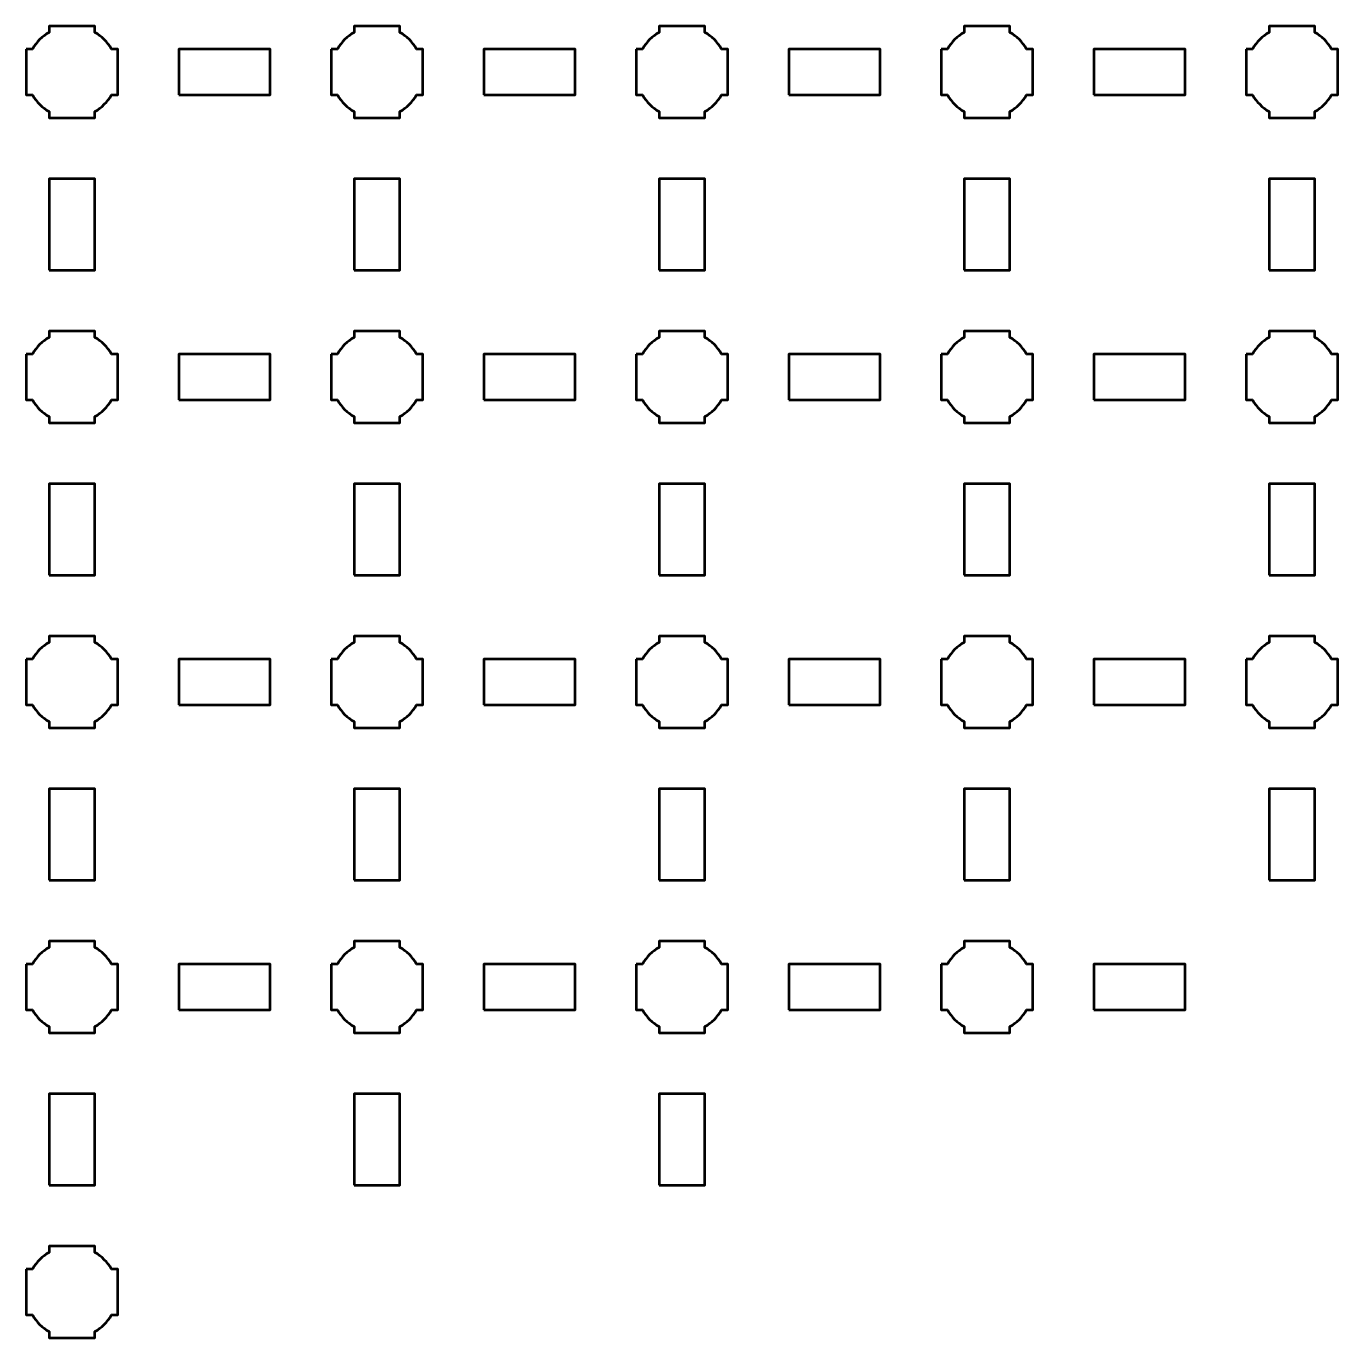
# Model space of a CAD drawing. Header units: centimetres. Extents: x -29.8 to 8.8, y -34.2 to 4.5.
# Drawn here: x -10.8 to -2.2, y -33.15 to -24.55 of the extents above; entities that cross this region are included whole.
import ezdxf

# ---------------------------------------------------------------- set-up
doc = ezdxf.new("R2010")
doc.units = ezdxf.units.CM
doc.header["$MEASUREMENT"] = 0
doc.layers.add('Layer 1', color=7, linetype='Continuous')

msp = doc.modelspace()

# ---------------------------------------------------------------- linework, layer by layer
at = {"layer": 'Layer 1', "lineweight": 53}
for points in [[(-9.8, -25), (-9.2, -25), (-9.2, -24.7), (-9.8, -24.7), (-9.8, -25)], [(-7.8, -25), (-7.2, -25), (-7.2, -24.7), (-7.8, -24.7), (-7.8, -25)], [(-5.8, -25), (-5.2, -25), (-5.2, -24.7), (-5.8, -24.7), (-5.8, -25)], [(-3.8, -25), (-3.2, -25), (-3.2, -24.7), (-3.8, -24.7), (-3.8, -25)], [(-10.65, -26.15), (-10.35, -26.15), (-10.35, -25.55), (-10.65, -25.55), (-10.65, -26.15)], [(-8.65, -26.15), (-8.35, -26.15), (-8.35, -25.55), (-8.65, -25.55), (-8.65, -26.15)], [(-6.65, -26.15), (-6.35, -26.15), (-6.35, -25.55), (-6.65, -25.55), (-6.65, -26.15)], [(-4.65, -26.15), (-4.35, -26.15), (-4.35, -25.55), (-4.65, -25.55), (-4.65, -26.15)], [(-2.65, -26.15), (-2.35, -26.15), (-2.35, -25.55), (-2.65, -25.55), (-2.65, -26.15)], [(-9.8, -27), (-9.2, -27), (-9.2, -26.7), (-9.8, -26.7), (-9.8, -27)], [(-7.8, -27), (-7.2, -27), (-7.2, -26.7), (-7.8, -26.7), (-7.8, -27)], [(-5.8, -27), (-5.2, -27), (-5.2, -26.7), (-5.8, -26.7), (-5.8, -27)], [(-3.8, -27), (-3.2, -27), (-3.2, -26.7), (-3.8, -26.7), (-3.8, -27)], [(-10.65, -28.15), (-10.35, -28.15), (-10.35, -27.55), (-10.65, -27.55), (-10.65, -28.15)], [(-8.65, -28.15), (-8.35, -28.15), (-8.35, -27.55), (-8.65, -27.55), (-8.65, -28.15)], [(-6.65, -28.15), (-6.35, -28.15), (-6.35, -27.55), (-6.65, -27.55), (-6.65, -28.15)], [(-4.65, -28.15), (-4.35, -28.15), (-4.35, -27.55), (-4.65, -27.55), (-4.65, -28.15)], [(-2.65, -28.15), (-2.35, -28.15), (-2.35, -27.55), (-2.65, -27.55), (-2.65, -28.15)], [(-9.8, -29), (-9.2, -29), (-9.2, -28.7), (-9.8, -28.7), (-9.8, -29)], [(-7.8, -29), (-7.2, -29), (-7.2, -28.7), (-7.8, -28.7), (-7.8, -29)], [(-5.8, -29), (-5.2, -29), (-5.2, -28.7), (-5.8, -28.7), (-5.8, -29)], [(-3.8, -29), (-3.2, -29), (-3.2, -28.7), (-3.8, -28.7), (-3.8, -29)], [(-10.65, -30.15), (-10.35, -30.15), (-10.35, -29.55), (-10.65, -29.55), (-10.65, -30.15)], [(-8.65, -30.15), (-8.35, -30.15), (-8.35, -29.55), (-8.65, -29.55), (-8.65, -30.15)], [(-6.65, -30.15), (-6.35, -30.15), (-6.35, -29.55), (-6.65, -29.55), (-6.65, -30.15)], [(-4.65, -30.15), (-4.35, -30.15), (-4.35, -29.55), (-4.65, -29.55), (-4.65, -30.15)], [(-2.65, -30.15), (-2.35, -30.15), (-2.35, -29.55), (-2.65, -29.55), (-2.65, -30.15)], [(-9.8, -31), (-9.2, -31), (-9.2, -30.7), (-9.8, -30.7), (-9.8, -31)], [(-7.8, -31), (-7.2, -31), (-7.2, -30.7), (-7.8, -30.7), (-7.8, -31)], [(-5.8, -31), (-5.2, -31), (-5.2, -30.7), (-5.8, -30.7), (-5.8, -31)], [(-3.8, -31), (-3.2, -31), (-3.2, -30.7), (-3.8, -30.7), (-3.8, -31)], [(-10.65, -32.15), (-10.35, -32.15), (-10.35, -31.55), (-10.65, -31.55), (-10.65, -32.15)], [(-8.65, -32.15), (-8.35, -32.15), (-8.35, -31.55), (-8.65, -31.55), (-8.65, -32.15)], [(-6.65, -32.15), (-6.35, -32.15), (-6.35, -31.55), (-6.65, -31.55), (-6.65, -32.15)]]:
    msp.add_lwpolyline(points, close=True, dxfattribs=at)
for points in [[(-10.8, -24.7), (-10.8, -24.7), (-10.75985, -24.7), (-10.75985, -24.7), (-10.75985, -24.7), (-10.7335, -24.65447), (-10.69553, -24.6165), (-10.65, -24.59015), (-10.65, -24.59015), (-10.65, -24.59015), (-10.65, -24.55), (-10.65, -24.55), (-10.65, -24.55), (-10.65, -24.55), (-10.5, -24.55), (-10.5, -24.55), (-10.5, -24.55), (-10.5, -24.55), (-10.35, -24.55), (-10.35, -24.55), (-10.35, -24.55), (-10.35, -24.55), (-10.35, -24.59015), (-10.35, -24.59015), (-10.35, -24.59015), (-10.30447, -24.6165), (-10.2665, -24.65447), (-10.24015, -24.7), (-10.24015, -24.7), (-10.24015, -24.7), (-10.2, -24.7), (-10.2, -24.7), (-10.2, -24.7), (-10.2, -24.7), (-10.2, -24.85), (-10.2, -24.85), (-10.2, -24.85), (-10.2, -24.85), (-10.2, -25), (-10.2, -25), (-10.2, -25), (-10.2, -25), (-10.24015, -25), (-10.24015, -25), (-10.24015, -25), (-10.2665, -25.04553), (-10.30447, -25.0835), (-10.35, -25.10985), (-10.35, -25.10985), (-10.35, -25.10985), (-10.35, -25.15), (-10.35, -25.15), (-10.35, -25.15), (-10.35, -25.15), (-10.5, -25.15), (-10.5, -25.15), (-10.5, -25.15), (-10.5, -25.15), (-10.65, -25.15), (-10.65, -25.15), (-10.65, -25.15), (-10.65, -25.15), (-10.65, -25.10985), (-10.65, -25.10985), (-10.65, -25.10985), (-10.69553, -25.0835), (-10.7335, -25.04553), (-10.75985, -25), (-10.75985, -25), (-10.75985, -25), (-10.8, -25), (-10.8, -25), (-10.8, -25), (-10.8, -25), (-10.8, -24.85), (-10.8, -24.85), (-10.8, -24.85), (-10.8, -24.85), (-10.8, -24.7), (-10.8, -24.7)], [(-8.8, -24.7), (-8.8, -24.7), (-8.75985, -24.7), (-8.75985, -24.7), (-8.75985, -24.7), (-8.7335, -24.65447), (-8.69553, -24.6165), (-8.65, -24.59015), (-8.65, -24.59015), (-8.65, -24.59015), (-8.65, -24.55), (-8.65, -24.55), (-8.65, -24.55), (-8.65, -24.55), (-8.5, -24.55), (-8.5, -24.55), (-8.5, -24.55), (-8.5, -24.55), (-8.35, -24.55), (-8.35, -24.55), (-8.35, -24.55), (-8.35, -24.55), (-8.35, -24.59015), (-8.35, -24.59015), (-8.35, -24.59015), (-8.30447, -24.6165), (-8.2665, -24.65447), (-8.24015, -24.7), (-8.24015, -24.7), (-8.24015, -24.7), (-8.2, -24.7), (-8.2, -24.7), (-8.2, -24.7), (-8.2, -24.7), (-8.2, -24.85), (-8.2, -24.85), (-8.2, -24.85), (-8.2, -24.85), (-8.2, -25), (-8.2, -25), (-8.2, -25), (-8.2, -25), (-8.24015, -25), (-8.24015, -25), (-8.24015, -25), (-8.2665, -25.04553), (-8.30447, -25.0835), (-8.35, -25.10985), (-8.35, -25.10985), (-8.35, -25.10985), (-8.35, -25.15), (-8.35, -25.15), (-8.35, -25.15), (-8.35, -25.15), (-8.5, -25.15), (-8.5, -25.15), (-8.5, -25.15), (-8.5, -25.15), (-8.65, -25.15), (-8.65, -25.15), (-8.65, -25.15), (-8.65, -25.15), (-8.65, -25.10985), (-8.65, -25.10985), (-8.65, -25.10985), (-8.69553, -25.0835), (-8.7335, -25.04553), (-8.75985, -25), (-8.75985, -25), (-8.75985, -25), (-8.8, -25), (-8.8, -25), (-8.8, -25), (-8.8, -25), (-8.8, -24.85), (-8.8, -24.85), (-8.8, -24.85), (-8.8, -24.85), (-8.8, -24.7), (-8.8, -24.7)], [(-6.8, -24.7), (-6.8, -24.7), (-6.75985, -24.7), (-6.75985, -24.7), (-6.75985, -24.7), (-6.7335, -24.65447), (-6.69553, -24.6165), (-6.65, -24.59015), (-6.65, -24.59015), (-6.65, -24.59015), (-6.65, -24.55), (-6.65, -24.55), (-6.65, -24.55), (-6.65, -24.55), (-6.5, -24.55), (-6.5, -24.55), (-6.5, -24.55), (-6.5, -24.55), (-6.35, -24.55), (-6.35, -24.55), (-6.35, -24.55), (-6.35, -24.55), (-6.35, -24.59015), (-6.35, -24.59015), (-6.35, -24.59015), (-6.30447, -24.6165), (-6.2665, -24.65447), (-6.24015, -24.7), (-6.24015, -24.7), (-6.24015, -24.7), (-6.2, -24.7), (-6.2, -24.7), (-6.2, -24.7), (-6.2, -24.7), (-6.2, -24.85), (-6.2, -24.85), (-6.2, -24.85), (-6.2, -24.85), (-6.2, -25), (-6.2, -25), (-6.2, -25), (-6.2, -25), (-6.24015, -25), (-6.24015, -25), (-6.24015, -25), (-6.2665, -25.04553), (-6.30447, -25.0835), (-6.35, -25.10985), (-6.35, -25.10985), (-6.35, -25.10985), (-6.35, -25.15), (-6.35, -25.15), (-6.35, -25.15), (-6.35, -25.15), (-6.5, -25.15), (-6.5, -25.15), (-6.5, -25.15), (-6.5, -25.15), (-6.65, -25.15), (-6.65, -25.15), (-6.65, -25.15), (-6.65, -25.15), (-6.65, -25.10985), (-6.65, -25.10985), (-6.65, -25.10985), (-6.69553, -25.0835), (-6.7335, -25.04553), (-6.75985, -25), (-6.75985, -25), (-6.75985, -25), (-6.8, -25), (-6.8, -25), (-6.8, -25), (-6.8, -25), (-6.8, -24.85), (-6.8, -24.85), (-6.8, -24.85), (-6.8, -24.85), (-6.8, -24.7), (-6.8, -24.7)], [(-4.8, -24.7), (-4.8, -24.7), (-4.75985, -24.7), (-4.75985, -24.7), (-4.75985, -24.7), (-4.7335, -24.65447), (-4.69553, -24.6165), (-4.65, -24.59015), (-4.65, -24.59015), (-4.65, -24.59015), (-4.65, -24.55), (-4.65, -24.55), (-4.65, -24.55), (-4.65, -24.55), (-4.5, -24.55), (-4.5, -24.55), (-4.5, -24.55), (-4.5, -24.55), (-4.35, -24.55), (-4.35, -24.55), (-4.35, -24.55), (-4.35, -24.55), (-4.35, -24.59015), (-4.35, -24.59015), (-4.35, -24.59015), (-4.30447, -24.6165), (-4.2665, -24.65447), (-4.24015, -24.7), (-4.24015, -24.7), (-4.24015, -24.7), (-4.2, -24.7), (-4.2, -24.7), (-4.2, -24.7), (-4.2, -24.7), (-4.2, -24.85), (-4.2, -24.85), (-4.2, -24.85), (-4.2, -24.85), (-4.2, -25), (-4.2, -25), (-4.2, -25), (-4.2, -25), (-4.24015, -25), (-4.24015, -25), (-4.24015, -25), (-4.2665, -25.04553), (-4.30447, -25.0835), (-4.35, -25.10985), (-4.35, -25.10985), (-4.35, -25.10985), (-4.35, -25.15), (-4.35, -25.15), (-4.35, -25.15), (-4.35, -25.15), (-4.5, -25.15), (-4.5, -25.15), (-4.5, -25.15), (-4.5, -25.15), (-4.65, -25.15), (-4.65, -25.15), (-4.65, -25.15), (-4.65, -25.15), (-4.65, -25.10985), (-4.65, -25.10985), (-4.65, -25.10985), (-4.69553, -25.0835), (-4.7335, -25.04553), (-4.75985, -25), (-4.75985, -25), (-4.75985, -25), (-4.8, -25), (-4.8, -25), (-4.8, -25), (-4.8, -25), (-4.8, -24.85), (-4.8, -24.85), (-4.8, -24.85), (-4.8, -24.85), (-4.8, -24.7), (-4.8, -24.7)], [(-2.8, -24.7), (-2.8, -24.7), (-2.75985, -24.7), (-2.75985, -24.7), (-2.75985, -24.7), (-2.7335, -24.65447), (-2.69553, -24.6165), (-2.65, -24.59015), (-2.65, -24.59015), (-2.65, -24.59015), (-2.65, -24.55), (-2.65, -24.55), (-2.65, -24.55), (-2.65, -24.55), (-2.5, -24.55), (-2.5, -24.55), (-2.5, -24.55), (-2.5, -24.55), (-2.35, -24.55), (-2.35, -24.55), (-2.35, -24.55), (-2.35, -24.55), (-2.35, -24.59015), (-2.35, -24.59015), (-2.35, -24.59015), (-2.30447, -24.6165), (-2.2665, -24.65447), (-2.24015, -24.7), (-2.24015, -24.7), (-2.24015, -24.7), (-2.2, -24.7), (-2.2, -24.7), (-2.2, -24.7), (-2.2, -24.7), (-2.2, -24.85), (-2.2, -24.85), (-2.2, -24.85), (-2.2, -24.85), (-2.2, -25), (-2.2, -25), (-2.2, -25), (-2.2, -25), (-2.24015, -25), (-2.24015, -25), (-2.24015, -25), (-2.2665, -25.04553), (-2.30447, -25.0835), (-2.35, -25.10985), (-2.35, -25.10985), (-2.35, -25.10985), (-2.35, -25.15), (-2.35, -25.15), (-2.35, -25.15), (-2.35, -25.15), (-2.5, -25.15), (-2.5, -25.15), (-2.5, -25.15), (-2.5, -25.15), (-2.65, -25.15), (-2.65, -25.15), (-2.65, -25.15), (-2.65, -25.15), (-2.65, -25.10985), (-2.65, -25.10985), (-2.65, -25.10985), (-2.69553, -25.0835), (-2.7335, -25.04553), (-2.75985, -25), (-2.75985, -25), (-2.75985, -25), (-2.8, -25), (-2.8, -25), (-2.8, -25), (-2.8, -25), (-2.8, -24.85), (-2.8, -24.85), (-2.8, -24.85), (-2.8, -24.85), (-2.8, -24.7), (-2.8, -24.7)], [(-10.8, -26.7), (-10.8, -26.7), (-10.75985, -26.7), (-10.75985, -26.7), (-10.75985, -26.7), (-10.7335, -26.65447), (-10.69553, -26.6165), (-10.65, -26.59015), (-10.65, -26.59015), (-10.65, -26.59015), (-10.65, -26.55), (-10.65, -26.55), (-10.65, -26.55), (-10.65, -26.55), (-10.5, -26.55), (-10.5, -26.55), (-10.5, -26.55), (-10.5, -26.55), (-10.35, -26.55), (-10.35, -26.55), (-10.35, -26.55), (-10.35, -26.55), (-10.35, -26.59015), (-10.35, -26.59015), (-10.35, -26.59015), (-10.30447, -26.6165), (-10.2665, -26.65447), (-10.24015, -26.7), (-10.24015, -26.7), (-10.24015, -26.7), (-10.2, -26.7), (-10.2, -26.7), (-10.2, -26.7), (-10.2, -26.7), (-10.2, -26.85), (-10.2, -26.85), (-10.2, -26.85), (-10.2, -26.85), (-10.2, -27), (-10.2, -27), (-10.2, -27), (-10.2, -27), (-10.24015, -27), (-10.24015, -27), (-10.24015, -27), (-10.2665, -27.04553), (-10.30447, -27.0835), (-10.35, -27.10985), (-10.35, -27.10985), (-10.35, -27.10985), (-10.35, -27.15), (-10.35, -27.15), (-10.35, -27.15), (-10.35, -27.15), (-10.5, -27.15), (-10.5, -27.15), (-10.5, -27.15), (-10.5, -27.15), (-10.65, -27.15), (-10.65, -27.15), (-10.65, -27.15), (-10.65, -27.15), (-10.65, -27.10985), (-10.65, -27.10985), (-10.65, -27.10985), (-10.69553, -27.0835), (-10.7335, -27.04553), (-10.75985, -27), (-10.75985, -27), (-10.75985, -27), (-10.8, -27), (-10.8, -27), (-10.8, -27), (-10.8, -27), (-10.8, -26.85), (-10.8, -26.85), (-10.8, -26.85), (-10.8, -26.85), (-10.8, -26.7), (-10.8, -26.7)], [(-8.8, -26.7), (-8.8, -26.7), (-8.75985, -26.7), (-8.75985, -26.7), (-8.75985, -26.7), (-8.7335, -26.65447), (-8.69553, -26.6165), (-8.65, -26.59015), (-8.65, -26.59015), (-8.65, -26.59015), (-8.65, -26.55), (-8.65, -26.55), (-8.65, -26.55), (-8.65, -26.55), (-8.5, -26.55), (-8.5, -26.55), (-8.5, -26.55), (-8.5, -26.55), (-8.35, -26.55), (-8.35, -26.55), (-8.35, -26.55), (-8.35, -26.55), (-8.35, -26.59015), (-8.35, -26.59015), (-8.35, -26.59015), (-8.30447, -26.6165), (-8.2665, -26.65447), (-8.24015, -26.7), (-8.24015, -26.7), (-8.24015, -26.7), (-8.2, -26.7), (-8.2, -26.7), (-8.2, -26.7), (-8.2, -26.7), (-8.2, -26.85), (-8.2, -26.85), (-8.2, -26.85), (-8.2, -26.85), (-8.2, -27), (-8.2, -27), (-8.2, -27), (-8.2, -27), (-8.24015, -27), (-8.24015, -27), (-8.24015, -27), (-8.2665, -27.04553), (-8.30447, -27.0835), (-8.35, -27.10985), (-8.35, -27.10985), (-8.35, -27.10985), (-8.35, -27.15), (-8.35, -27.15), (-8.35, -27.15), (-8.35, -27.15), (-8.5, -27.15), (-8.5, -27.15), (-8.5, -27.15), (-8.5, -27.15), (-8.65, -27.15), (-8.65, -27.15), (-8.65, -27.15), (-8.65, -27.15), (-8.65, -27.10985), (-8.65, -27.10985), (-8.65, -27.10985), (-8.69553, -27.0835), (-8.7335, -27.04553), (-8.75985, -27), (-8.75985, -27), (-8.75985, -27), (-8.8, -27), (-8.8, -27), (-8.8, -27), (-8.8, -27), (-8.8, -26.85), (-8.8, -26.85), (-8.8, -26.85), (-8.8, -26.85), (-8.8, -26.7), (-8.8, -26.7)], [(-6.8, -26.7), (-6.8, -26.7), (-6.75985, -26.7), (-6.75985, -26.7), (-6.75985, -26.7), (-6.7335, -26.65447), (-6.69553, -26.6165), (-6.65, -26.59015), (-6.65, -26.59015), (-6.65, -26.59015), (-6.65, -26.55), (-6.65, -26.55), (-6.65, -26.55), (-6.65, -26.55), (-6.5, -26.55), (-6.5, -26.55), (-6.5, -26.55), (-6.5, -26.55), (-6.35, -26.55), (-6.35, -26.55), (-6.35, -26.55), (-6.35, -26.55), (-6.35, -26.59015), (-6.35, -26.59015), (-6.35, -26.59015), (-6.30447, -26.6165), (-6.2665, -26.65447), (-6.24015, -26.7), (-6.24015, -26.7), (-6.24015, -26.7), (-6.2, -26.7), (-6.2, -26.7), (-6.2, -26.7), (-6.2, -26.7), (-6.2, -26.85), (-6.2, -26.85), (-6.2, -26.85), (-6.2, -26.85), (-6.2, -27), (-6.2, -27), (-6.2, -27), (-6.2, -27), (-6.24015, -27), (-6.24015, -27), (-6.24015, -27), (-6.2665, -27.04553), (-6.30447, -27.0835), (-6.35, -27.10985), (-6.35, -27.10985), (-6.35, -27.10985), (-6.35, -27.15), (-6.35, -27.15), (-6.35, -27.15), (-6.35, -27.15), (-6.5, -27.15), (-6.5, -27.15), (-6.5, -27.15), (-6.5, -27.15), (-6.65, -27.15), (-6.65, -27.15), (-6.65, -27.15), (-6.65, -27.15), (-6.65, -27.10985), (-6.65, -27.10985), (-6.65, -27.10985), (-6.69553, -27.0835), (-6.7335, -27.04553), (-6.75985, -27), (-6.75985, -27), (-6.75985, -27), (-6.8, -27), (-6.8, -27), (-6.8, -27), (-6.8, -27), (-6.8, -26.85), (-6.8, -26.85), (-6.8, -26.85), (-6.8, -26.85), (-6.8, -26.7), (-6.8, -26.7)], [(-4.8, -26.7), (-4.8, -26.7), (-4.75985, -26.7), (-4.75985, -26.7), (-4.75985, -26.7), (-4.7335, -26.65447), (-4.69553, -26.6165), (-4.65, -26.59015), (-4.65, -26.59015), (-4.65, -26.59015), (-4.65, -26.55), (-4.65, -26.55), (-4.65, -26.55), (-4.65, -26.55), (-4.5, -26.55), (-4.5, -26.55), (-4.5, -26.55), (-4.5, -26.55), (-4.35, -26.55), (-4.35, -26.55), (-4.35, -26.55), (-4.35, -26.55), (-4.35, -26.59015), (-4.35, -26.59015), (-4.35, -26.59015), (-4.30447, -26.6165), (-4.2665, -26.65447), (-4.24015, -26.7), (-4.24015, -26.7), (-4.24015, -26.7), (-4.2, -26.7), (-4.2, -26.7), (-4.2, -26.7), (-4.2, -26.7), (-4.2, -26.85), (-4.2, -26.85), (-4.2, -26.85), (-4.2, -26.85), (-4.2, -27), (-4.2, -27), (-4.2, -27), (-4.2, -27), (-4.24015, -27), (-4.24015, -27), (-4.24015, -27), (-4.2665, -27.04553), (-4.30447, -27.0835), (-4.35, -27.10985), (-4.35, -27.10985), (-4.35, -27.10985), (-4.35, -27.15), (-4.35, -27.15), (-4.35, -27.15), (-4.35, -27.15), (-4.5, -27.15), (-4.5, -27.15), (-4.5, -27.15), (-4.5, -27.15), (-4.65, -27.15), (-4.65, -27.15), (-4.65, -27.15), (-4.65, -27.15), (-4.65, -27.10985), (-4.65, -27.10985), (-4.65, -27.10985), (-4.69553, -27.0835), (-4.7335, -27.04553), (-4.75985, -27), (-4.75985, -27), (-4.75985, -27), (-4.8, -27), (-4.8, -27), (-4.8, -27), (-4.8, -27), (-4.8, -26.85), (-4.8, -26.85), (-4.8, -26.85), (-4.8, -26.85), (-4.8, -26.7), (-4.8, -26.7)], [(-2.8, -26.7), (-2.8, -26.7), (-2.75985, -26.7), (-2.75985, -26.7), (-2.75985, -26.7), (-2.7335, -26.65447), (-2.69553, -26.6165), (-2.65, -26.59015), (-2.65, -26.59015), (-2.65, -26.59015), (-2.65, -26.55), (-2.65, -26.55), (-2.65, -26.55), (-2.65, -26.55), (-2.5, -26.55), (-2.5, -26.55), (-2.5, -26.55), (-2.5, -26.55), (-2.35, -26.55), (-2.35, -26.55), (-2.35, -26.55), (-2.35, -26.55), (-2.35, -26.59015), (-2.35, -26.59015), (-2.35, -26.59015), (-2.30447, -26.6165), (-2.2665, -26.65447), (-2.24015, -26.7), (-2.24015, -26.7), (-2.24015, -26.7), (-2.2, -26.7), (-2.2, -26.7), (-2.2, -26.7), (-2.2, -26.7), (-2.2, -26.85), (-2.2, -26.85), (-2.2, -26.85), (-2.2, -26.85), (-2.2, -27), (-2.2, -27), (-2.2, -27), (-2.2, -27), (-2.24015, -27), (-2.24015, -27), (-2.24015, -27), (-2.2665, -27.04553), (-2.30447, -27.0835), (-2.35, -27.10985), (-2.35, -27.10985), (-2.35, -27.10985), (-2.35, -27.15), (-2.35, -27.15), (-2.35, -27.15), (-2.35, -27.15), (-2.5, -27.15), (-2.5, -27.15), (-2.5, -27.15), (-2.5, -27.15), (-2.65, -27.15), (-2.65, -27.15), (-2.65, -27.15), (-2.65, -27.15), (-2.65, -27.10985), (-2.65, -27.10985), (-2.65, -27.10985), (-2.69553, -27.0835), (-2.7335, -27.04553), (-2.75985, -27), (-2.75985, -27), (-2.75985, -27), (-2.8, -27), (-2.8, -27), (-2.8, -27), (-2.8, -27), (-2.8, -26.85), (-2.8, -26.85), (-2.8, -26.85), (-2.8, -26.85), (-2.8, -26.7), (-2.8, -26.7)], [(-10.8, -28.7), (-10.8, -28.7), (-10.75985, -28.7), (-10.75985, -28.7), (-10.75985, -28.7), (-10.7335, -28.65447), (-10.69553, -28.6165), (-10.65, -28.59015), (-10.65, -28.59015), (-10.65, -28.59015), (-10.65, -28.55), (-10.65, -28.55), (-10.65, -28.55), (-10.65, -28.55), (-10.5, -28.55), (-10.5, -28.55), (-10.5, -28.55), (-10.5, -28.55), (-10.35, -28.55), (-10.35, -28.55), (-10.35, -28.55), (-10.35, -28.55), (-10.35, -28.59015), (-10.35, -28.59015), (-10.35, -28.59015), (-10.30447, -28.6165), (-10.2665, -28.65447), (-10.24015, -28.7), (-10.24015, -28.7), (-10.24015, -28.7), (-10.2, -28.7), (-10.2, -28.7), (-10.2, -28.7), (-10.2, -28.7), (-10.2, -28.85), (-10.2, -28.85), (-10.2, -28.85), (-10.2, -28.85), (-10.2, -29), (-10.2, -29), (-10.2, -29), (-10.2, -29), (-10.24015, -29), (-10.24015, -29), (-10.24015, -29), (-10.2665, -29.04553), (-10.30447, -29.0835), (-10.35, -29.10985), (-10.35, -29.10985), (-10.35, -29.10985), (-10.35, -29.15), (-10.35, -29.15), (-10.35, -29.15), (-10.35, -29.15), (-10.5, -29.15), (-10.5, -29.15), (-10.5, -29.15), (-10.5, -29.15), (-10.65, -29.15), (-10.65, -29.15), (-10.65, -29.15), (-10.65, -29.15), (-10.65, -29.10985), (-10.65, -29.10985), (-10.65, -29.10985), (-10.69553, -29.0835), (-10.7335, -29.04553), (-10.75985, -29), (-10.75985, -29), (-10.75985, -29), (-10.8, -29), (-10.8, -29), (-10.8, -29), (-10.8, -29), (-10.8, -28.85), (-10.8, -28.85), (-10.8, -28.85), (-10.8, -28.85), (-10.8, -28.7), (-10.8, -28.7)], [(-8.8, -28.7), (-8.8, -28.7), (-8.75985, -28.7), (-8.75985, -28.7), (-8.75985, -28.7), (-8.7335, -28.65447), (-8.69553, -28.6165), (-8.65, -28.59015), (-8.65, -28.59015), (-8.65, -28.59015), (-8.65, -28.55), (-8.65, -28.55), (-8.65, -28.55), (-8.65, -28.55), (-8.5, -28.55), (-8.5, -28.55), (-8.5, -28.55), (-8.5, -28.55), (-8.35, -28.55), (-8.35, -28.55), (-8.35, -28.55), (-8.35, -28.55), (-8.35, -28.59015), (-8.35, -28.59015), (-8.35, -28.59015), (-8.30447, -28.6165), (-8.2665, -28.65447), (-8.24015, -28.7), (-8.24015, -28.7), (-8.24015, -28.7), (-8.2, -28.7), (-8.2, -28.7), (-8.2, -28.7), (-8.2, -28.7), (-8.2, -28.85), (-8.2, -28.85), (-8.2, -28.85), (-8.2, -28.85), (-8.2, -29), (-8.2, -29), (-8.2, -29), (-8.2, -29), (-8.24015, -29), (-8.24015, -29), (-8.24015, -29), (-8.2665, -29.04553), (-8.30447, -29.0835), (-8.35, -29.10985), (-8.35, -29.10985), (-8.35, -29.10985), (-8.35, -29.15), (-8.35, -29.15), (-8.35, -29.15), (-8.35, -29.15), (-8.5, -29.15), (-8.5, -29.15), (-8.5, -29.15), (-8.5, -29.15), (-8.65, -29.15), (-8.65, -29.15), (-8.65, -29.15), (-8.65, -29.15), (-8.65, -29.10985), (-8.65, -29.10985), (-8.65, -29.10985), (-8.69553, -29.0835), (-8.7335, -29.04553), (-8.75985, -29), (-8.75985, -29), (-8.75985, -29), (-8.8, -29), (-8.8, -29), (-8.8, -29), (-8.8, -29), (-8.8, -28.85), (-8.8, -28.85), (-8.8, -28.85), (-8.8, -28.85), (-8.8, -28.7), (-8.8, -28.7)], [(-6.8, -28.7), (-6.8, -28.7), (-6.75985, -28.7), (-6.75985, -28.7), (-6.75985, -28.7), (-6.7335, -28.65447), (-6.69553, -28.6165), (-6.65, -28.59015), (-6.65, -28.59015), (-6.65, -28.59015), (-6.65, -28.55), (-6.65, -28.55), (-6.65, -28.55), (-6.65, -28.55), (-6.5, -28.55), (-6.5, -28.55), (-6.5, -28.55), (-6.5, -28.55), (-6.35, -28.55), (-6.35, -28.55), (-6.35, -28.55), (-6.35, -28.55), (-6.35, -28.59015), (-6.35, -28.59015), (-6.35, -28.59015), (-6.30447, -28.6165), (-6.2665, -28.65447), (-6.24015, -28.7), (-6.24015, -28.7), (-6.24015, -28.7), (-6.2, -28.7), (-6.2, -28.7), (-6.2, -28.7), (-6.2, -28.7), (-6.2, -28.85), (-6.2, -28.85), (-6.2, -28.85), (-6.2, -28.85), (-6.2, -29), (-6.2, -29), (-6.2, -29), (-6.2, -29), (-6.24015, -29), (-6.24015, -29), (-6.24015, -29), (-6.2665, -29.04553), (-6.30447, -29.0835), (-6.35, -29.10985), (-6.35, -29.10985), (-6.35, -29.10985), (-6.35, -29.15), (-6.35, -29.15), (-6.35, -29.15), (-6.35, -29.15), (-6.5, -29.15), (-6.5, -29.15), (-6.5, -29.15), (-6.5, -29.15), (-6.65, -29.15), (-6.65, -29.15), (-6.65, -29.15), (-6.65, -29.15), (-6.65, -29.10985), (-6.65, -29.10985), (-6.65, -29.10985), (-6.69553, -29.0835), (-6.7335, -29.04553), (-6.75985, -29), (-6.75985, -29), (-6.75985, -29), (-6.8, -29), (-6.8, -29), (-6.8, -29), (-6.8, -29), (-6.8, -28.85), (-6.8, -28.85), (-6.8, -28.85), (-6.8, -28.85), (-6.8, -28.7), (-6.8, -28.7)], [(-4.8, -28.7), (-4.8, -28.7), (-4.75985, -28.7), (-4.75985, -28.7), (-4.75985, -28.7), (-4.7335, -28.65447), (-4.69553, -28.6165), (-4.65, -28.59015), (-4.65, -28.59015), (-4.65, -28.59015), (-4.65, -28.55), (-4.65, -28.55), (-4.65, -28.55), (-4.65, -28.55), (-4.5, -28.55), (-4.5, -28.55), (-4.5, -28.55), (-4.5, -28.55), (-4.35, -28.55), (-4.35, -28.55), (-4.35, -28.55), (-4.35, -28.55), (-4.35, -28.59015), (-4.35, -28.59015), (-4.35, -28.59015), (-4.30447, -28.6165), (-4.2665, -28.65447), (-4.24015, -28.7), (-4.24015, -28.7), (-4.24015, -28.7), (-4.2, -28.7), (-4.2, -28.7), (-4.2, -28.7), (-4.2, -28.7), (-4.2, -28.85), (-4.2, -28.85), (-4.2, -28.85), (-4.2, -28.85), (-4.2, -29), (-4.2, -29), (-4.2, -29), (-4.2, -29), (-4.24015, -29), (-4.24015, -29), (-4.24015, -29), (-4.2665, -29.04553), (-4.30447, -29.0835), (-4.35, -29.10985), (-4.35, -29.10985), (-4.35, -29.10985), (-4.35, -29.15), (-4.35, -29.15), (-4.35, -29.15), (-4.35, -29.15), (-4.5, -29.15), (-4.5, -29.15), (-4.5, -29.15), (-4.5, -29.15), (-4.65, -29.15), (-4.65, -29.15), (-4.65, -29.15), (-4.65, -29.15), (-4.65, -29.10985), (-4.65, -29.10985), (-4.65, -29.10985), (-4.69553, -29.0835), (-4.7335, -29.04553), (-4.75985, -29), (-4.75985, -29), (-4.75985, -29), (-4.8, -29), (-4.8, -29), (-4.8, -29), (-4.8, -29), (-4.8, -28.85), (-4.8, -28.85), (-4.8, -28.85), (-4.8, -28.85), (-4.8, -28.7), (-4.8, -28.7)], [(-2.8, -28.7), (-2.8, -28.7), (-2.75985, -28.7), (-2.75985, -28.7), (-2.75985, -28.7), (-2.7335, -28.65447), (-2.69553, -28.6165), (-2.65, -28.59015), (-2.65, -28.59015), (-2.65, -28.59015), (-2.65, -28.55), (-2.65, -28.55), (-2.65, -28.55), (-2.65, -28.55), (-2.5, -28.55), (-2.5, -28.55), (-2.5, -28.55), (-2.5, -28.55), (-2.35, -28.55), (-2.35, -28.55), (-2.35, -28.55), (-2.35, -28.55), (-2.35, -28.59015), (-2.35, -28.59015), (-2.35, -28.59015), (-2.30447, -28.6165), (-2.2665, -28.65447), (-2.24015, -28.7), (-2.24015, -28.7), (-2.24015, -28.7), (-2.2, -28.7), (-2.2, -28.7), (-2.2, -28.7), (-2.2, -28.7), (-2.2, -28.85), (-2.2, -28.85), (-2.2, -28.85), (-2.2, -28.85), (-2.2, -29), (-2.2, -29), (-2.2, -29), (-2.2, -29), (-2.24015, -29), (-2.24015, -29), (-2.24015, -29), (-2.2665, -29.04553), (-2.30447, -29.0835), (-2.35, -29.10985), (-2.35, -29.10985), (-2.35, -29.10985), (-2.35, -29.15), (-2.35, -29.15), (-2.35, -29.15), (-2.35, -29.15), (-2.5, -29.15), (-2.5, -29.15), (-2.5, -29.15), (-2.5, -29.15), (-2.65, -29.15), (-2.65, -29.15), (-2.65, -29.15), (-2.65, -29.15), (-2.65, -29.10985), (-2.65, -29.10985), (-2.65, -29.10985), (-2.69553, -29.0835), (-2.7335, -29.04553), (-2.75985, -29), (-2.75985, -29), (-2.75985, -29), (-2.8, -29), (-2.8, -29), (-2.8, -29), (-2.8, -29), (-2.8, -28.85), (-2.8, -28.85), (-2.8, -28.85), (-2.8, -28.85), (-2.8, -28.7), (-2.8, -28.7)], [(-10.8, -30.7), (-10.8, -30.7), (-10.75985, -30.7), (-10.75985, -30.7), (-10.75985, -30.7), (-10.7335, -30.65447), (-10.69553, -30.6165), (-10.65, -30.59015), (-10.65, -30.59015), (-10.65, -30.59015), (-10.65, -30.55), (-10.65, -30.55), (-10.65, -30.55), (-10.65, -30.55), (-10.5, -30.55), (-10.5, -30.55), (-10.5, -30.55), (-10.5, -30.55), (-10.35, -30.55), (-10.35, -30.55), (-10.35, -30.55), (-10.35, -30.55), (-10.35, -30.59015), (-10.35, -30.59015), (-10.35, -30.59015), (-10.30447, -30.6165), (-10.2665, -30.65447), (-10.24015, -30.7), (-10.24015, -30.7), (-10.24015, -30.7), (-10.2, -30.7), (-10.2, -30.7), (-10.2, -30.7), (-10.2, -30.7), (-10.2, -30.85), (-10.2, -30.85), (-10.2, -30.85), (-10.2, -30.85), (-10.2, -31), (-10.2, -31), (-10.2, -31), (-10.2, -31), (-10.24015, -31), (-10.24015, -31), (-10.24015, -31), (-10.2665, -31.04553), (-10.30447, -31.0835), (-10.35, -31.10985), (-10.35, -31.10985), (-10.35, -31.10985), (-10.35, -31.15), (-10.35, -31.15), (-10.35, -31.15), (-10.35, -31.15), (-10.5, -31.15), (-10.5, -31.15), (-10.5, -31.15), (-10.5, -31.15), (-10.65, -31.15), (-10.65, -31.15), (-10.65, -31.15), (-10.65, -31.15), (-10.65, -31.10985), (-10.65, -31.10985), (-10.65, -31.10985), (-10.69553, -31.0835), (-10.7335, -31.04553), (-10.75985, -31), (-10.75985, -31), (-10.75985, -31), (-10.8, -31), (-10.8, -31), (-10.8, -31), (-10.8, -31), (-10.8, -30.85), (-10.8, -30.85), (-10.8, -30.85), (-10.8, -30.85), (-10.8, -30.7), (-10.8, -30.7)], [(-8.8, -30.7), (-8.8, -30.7), (-8.75985, -30.7), (-8.75985, -30.7), (-8.75985, -30.7), (-8.7335, -30.65447), (-8.69553, -30.6165), (-8.65, -30.59015), (-8.65, -30.59015), (-8.65, -30.59015), (-8.65, -30.55), (-8.65, -30.55), (-8.65, -30.55), (-8.65, -30.55), (-8.5, -30.55), (-8.5, -30.55), (-8.5, -30.55), (-8.5, -30.55), (-8.35, -30.55), (-8.35, -30.55), (-8.35, -30.55), (-8.35, -30.55), (-8.35, -30.59015), (-8.35, -30.59015), (-8.35, -30.59015), (-8.30447, -30.6165), (-8.2665, -30.65447), (-8.24015, -30.7), (-8.24015, -30.7), (-8.24015, -30.7), (-8.2, -30.7), (-8.2, -30.7), (-8.2, -30.7), (-8.2, -30.7), (-8.2, -30.85), (-8.2, -30.85), (-8.2, -30.85), (-8.2, -30.85), (-8.2, -31), (-8.2, -31), (-8.2, -31), (-8.2, -31), (-8.24015, -31), (-8.24015, -31), (-8.24015, -31), (-8.2665, -31.04553), (-8.30447, -31.0835), (-8.35, -31.10985), (-8.35, -31.10985), (-8.35, -31.10985), (-8.35, -31.15), (-8.35, -31.15), (-8.35, -31.15), (-8.35, -31.15), (-8.5, -31.15), (-8.5, -31.15), (-8.5, -31.15), (-8.5, -31.15), (-8.65, -31.15), (-8.65, -31.15), (-8.65, -31.15), (-8.65, -31.15), (-8.65, -31.10985), (-8.65, -31.10985), (-8.65, -31.10985), (-8.69553, -31.0835), (-8.7335, -31.04553), (-8.75985, -31), (-8.75985, -31), (-8.75985, -31), (-8.8, -31), (-8.8, -31), (-8.8, -31), (-8.8, -31), (-8.8, -30.85), (-8.8, -30.85), (-8.8, -30.85), (-8.8, -30.85), (-8.8, -30.7), (-8.8, -30.7)], [(-6.8, -30.7), (-6.8, -30.7), (-6.75985, -30.7), (-6.75985, -30.7), (-6.75985, -30.7), (-6.7335, -30.65447), (-6.69553, -30.6165), (-6.65, -30.59015), (-6.65, -30.59015), (-6.65, -30.59015), (-6.65, -30.55), (-6.65, -30.55), (-6.65, -30.55), (-6.65, -30.55), (-6.5, -30.55), (-6.5, -30.55), (-6.5, -30.55), (-6.5, -30.55), (-6.35, -30.55), (-6.35, -30.55), (-6.35, -30.55), (-6.35, -30.55), (-6.35, -30.59015), (-6.35, -30.59015), (-6.35, -30.59015), (-6.30447, -30.6165), (-6.2665, -30.65447), (-6.24015, -30.7), (-6.24015, -30.7), (-6.24015, -30.7), (-6.2, -30.7), (-6.2, -30.7), (-6.2, -30.7), (-6.2, -30.7), (-6.2, -30.85), (-6.2, -30.85), (-6.2, -30.85), (-6.2, -30.85), (-6.2, -31), (-6.2, -31), (-6.2, -31), (-6.2, -31), (-6.24015, -31), (-6.24015, -31), (-6.24015, -31), (-6.2665, -31.04553), (-6.30447, -31.0835), (-6.35, -31.10985), (-6.35, -31.10985), (-6.35, -31.10985), (-6.35, -31.15), (-6.35, -31.15), (-6.35, -31.15), (-6.35, -31.15), (-6.5, -31.15), (-6.5, -31.15), (-6.5, -31.15), (-6.5, -31.15), (-6.65, -31.15), (-6.65, -31.15), (-6.65, -31.15), (-6.65, -31.15), (-6.65, -31.10985), (-6.65, -31.10985), (-6.65, -31.10985), (-6.69553, -31.0835), (-6.7335, -31.04553), (-6.75985, -31), (-6.75985, -31), (-6.75985, -31), (-6.8, -31), (-6.8, -31), (-6.8, -31), (-6.8, -31), (-6.8, -30.85), (-6.8, -30.85), (-6.8, -30.85), (-6.8, -30.85), (-6.8, -30.7), (-6.8, -30.7)], [(-4.8, -30.7), (-4.8, -30.7), (-4.75985, -30.7), (-4.75985, -30.7), (-4.75985, -30.7), (-4.7335, -30.65447), (-4.69553, -30.6165), (-4.65, -30.59015), (-4.65, -30.59015), (-4.65, -30.59015), (-4.65, -30.55), (-4.65, -30.55), (-4.65, -30.55), (-4.65, -30.55), (-4.5, -30.55), (-4.5, -30.55), (-4.5, -30.55), (-4.5, -30.55), (-4.35, -30.55), (-4.35, -30.55), (-4.35, -30.55), (-4.35, -30.55), (-4.35, -30.59015), (-4.35, -30.59015), (-4.35, -30.59015), (-4.30447, -30.6165), (-4.2665, -30.65447), (-4.24015, -30.7), (-4.24015, -30.7), (-4.24015, -30.7), (-4.2, -30.7), (-4.2, -30.7), (-4.2, -30.7), (-4.2, -30.7), (-4.2, -30.85), (-4.2, -30.85), (-4.2, -30.85), (-4.2, -30.85), (-4.2, -31), (-4.2, -31), (-4.2, -31), (-4.2, -31), (-4.24015, -31), (-4.24015, -31), (-4.24015, -31), (-4.2665, -31.04553), (-4.30447, -31.0835), (-4.35, -31.10985), (-4.35, -31.10985), (-4.35, -31.10985), (-4.35, -31.15), (-4.35, -31.15), (-4.35, -31.15), (-4.35, -31.15), (-4.5, -31.15), (-4.5, -31.15), (-4.5, -31.15), (-4.5, -31.15), (-4.65, -31.15), (-4.65, -31.15), (-4.65, -31.15), (-4.65, -31.15), (-4.65, -31.10985), (-4.65, -31.10985), (-4.65, -31.10985), (-4.69553, -31.0835), (-4.7335, -31.04553), (-4.75985, -31), (-4.75985, -31), (-4.75985, -31), (-4.8, -31), (-4.8, -31), (-4.8, -31), (-4.8, -31), (-4.8, -30.85), (-4.8, -30.85), (-4.8, -30.85), (-4.8, -30.85), (-4.8, -30.7), (-4.8, -30.7)], [(-10.8, -32.7), (-10.8, -32.7), (-10.75985, -32.7), (-10.75985, -32.7), (-10.75985, -32.7), (-10.7335, -32.65447), (-10.69553, -32.6165), (-10.65, -32.59015), (-10.65, -32.59015), (-10.65, -32.59015), (-10.65, -32.55), (-10.65, -32.55), (-10.65, -32.55), (-10.65, -32.55), (-10.5, -32.55), (-10.5, -32.55), (-10.5, -32.55), (-10.5, -32.55), (-10.35, -32.55), (-10.35, -32.55), (-10.35, -32.55), (-10.35, -32.55), (-10.35, -32.59015), (-10.35, -32.59015), (-10.35, -32.59015), (-10.30447, -32.6165), (-10.2665, -32.65447), (-10.24015, -32.7), (-10.24015, -32.7), (-10.24015, -32.7), (-10.2, -32.7), (-10.2, -32.7), (-10.2, -32.7), (-10.2, -32.7), (-10.2, -32.85), (-10.2, -32.85), (-10.2, -32.85), (-10.2, -32.85), (-10.2, -33), (-10.2, -33), (-10.2, -33), (-10.2, -33), (-10.24015, -33), (-10.24015, -33), (-10.24015, -33), (-10.2665, -33.04553), (-10.30447, -33.0835), (-10.35, -33.10985), (-10.35, -33.10985), (-10.35, -33.10985), (-10.35, -33.15), (-10.35, -33.15), (-10.35, -33.15), (-10.35, -33.15), (-10.5, -33.15), (-10.5, -33.15), (-10.5, -33.15), (-10.5, -33.15), (-10.65, -33.15), (-10.65, -33.15), (-10.65, -33.15), (-10.65, -33.15), (-10.65, -33.10985), (-10.65, -33.10985), (-10.65, -33.10985), (-10.69553, -33.0835), (-10.7335, -33.04553), (-10.75985, -33), (-10.75985, -33), (-10.75985, -33), (-10.8, -33), (-10.8, -33), (-10.8, -33), (-10.8, -33), (-10.8, -32.85), (-10.8, -32.85), (-10.8, -32.85), (-10.8, -32.85), (-10.8, -32.7), (-10.8, -32.7)]]:
    msp.add_open_spline(points, degree=3, knots=[0, 0, 0, 0, 0.05, 0.05, 0.05, 0.05, 0.1, 0.1, 0.1, 0.1, 0.15, 0.15, 0.15, 0.15, 0.2, 0.2, 0.2, 0.2, 0.25, 0.25, 0.25, 0.25, 0.3, 0.3, 0.3, 0.3, 0.35, 0.35, 0.35, 0.35, 0.4, 0.4, 0.4, 0.4, 0.45, 0.45, 0.45, 0.45, 0.5, 0.5, 0.5, 0.5, 0.55, 0.55, 0.55, 0.55, 0.6, 0.6, 0.6, 0.6, 0.65, 0.65, 0.65, 0.65, 0.7, 0.7, 0.7, 0.7, 0.75, 0.75, 0.75, 0.75, 0.8, 0.8, 0.8, 0.8, 0.85, 0.85, 0.85, 0.85, 0.9, 0.9, 0.9, 0.9, 0.95, 0.95, 0.95, 0.95, 1, 1, 1, 1], dxfattribs=at)

doc.saveas('drawing.dxf')
